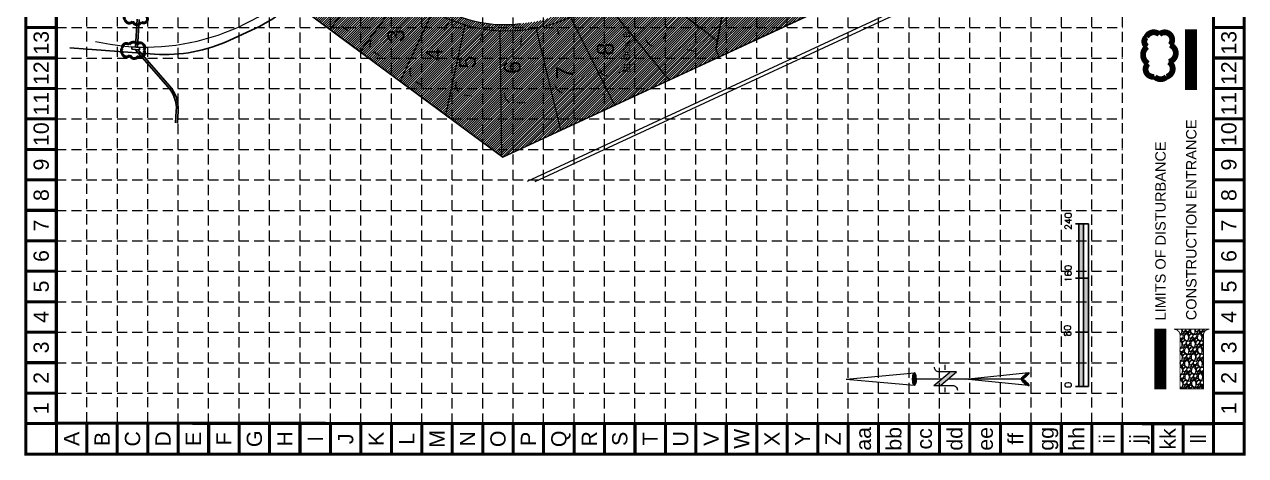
# Model space of a CAD drawing. Header units: feet. Extents: x 5156 to 6960, y 4976 to 7860.
# Drawn here: x 5156 to 6960, y 4976 to 5613 of the extents above; entities that cross this region are included whole.
import ezdxf
from ezdxf.enums import TextEntityAlignment as Align

# ---------------------------------------------------------------- set-up
doc = ezdxf.new("R2010")
doc.units = ezdxf.units.FT
doc.header["$LTSCALE"] = 100
doc.header["$MEASUREMENT"] = 0
for name, pattern in [('ADJP', [0.8, 0.5, -0.1, 0, -0.1, 0, -0.1]), ('DASHED', [0.75, 0.5, -0.25]), ('EASMT', [0.25, 0.15, -0.1]), ('HIDDEN', [0.375, 0.25, -0.125])]:
    doc.linetypes.add(name, pattern=pattern)
for name, color, linetype in [('1 SODDED', 2, 'Continuous'), ('ADJP', 7, 'ADJP'), ('BASE', 7, 'Continuous'), ('BLOCK', 7, 'Continuous'), ('DRAIN-ARROW', 7, 'Continuous'), ('ESMT-REV35LS', 253, 'EASMT'), ('GRID', 10, 'Continuous'), ('INLETS-EX', 5, 'Continuous'), ('LEGEND', 7, 'Continuous'), ('LOT', 7, 'Continuous'), ('LOTN', 7, 'Continuous'), ('NARROW', 7, 'Continuous'), ('PCB-SF', 4, 'Continuous'), ('ROW', 7, 'Continuous'), ('RR_TRCK', 254, 'TRACK25'), ('SD-EX', 5, 'Continuous')]:
    doc.layers.add(name, color=color, linetype=linetype)
doc.styles.add('L120', font='simplex.shx', dxfattribs={"height": 4.8})
doc.styles.add("L200'", font='ARIAL.TTF', dxfattribs={"height": 0.001969})
doc.styles.get("Standard").update_dxf_attribs({"font": 'ARIAL.TTF'})
doc.linetypes.add('TRACK25', pattern='A,0.25,[130,ltypeshp.shx,S=0.1,R=0,X=0,Y=0],0.25', length=0.5)

# ---------------------------------------------------------------- blocks, each defined once
blk = doc.blocks.new('A$C4E971BB6')
h = blk.add_hatch(color=7)
h.paths.add_polyline_path([(14.4, 2.1), (14.4, 82.1), (7.2, 82.1), (7.2, 2.1)])
h.paths.add_polyline_path([(7.2, 82.1), (7.2, 162.1), (0, 162.1), (0, 82.1)])
h.paths.add_polyline_path([(7.2, 242.1), (7.2, 162.1), (14.4, 162.1), (14.4, 242.1)])
at = {"color": 7}
for p, q in [((0, 82.1), (0, 242.1)), ((14.4, 242.1), (0, 242.1)), ((7.2, 2.1), (7.2, 242.1)), ((14.4, 82.1), (14.4, 242.1)), ((14.4, 242.1), (19.2, 242.1)), ((14.4, 162.1), (0, 162.1)), ((14.4, 162.1), (19.2, 162.1)), ((0, 2.1), (0, 82.1)), ((14.4, 82.1), (0, 82.1)), ((14.4, 2.1), (14.4, 82.1)), ((14.4, 82.1), (19.2, 82.1)), ((14.4, 2.1), (0, 2.1)), ((14.4, 2.1), (19.2, 2.1))]:
    blk.add_line(p, q, dxfattribs=at)
at = {"color": 7, "style": 'L120', "text_generation_flag": 4}
for s, p in [('240', (24.9, 233.3)), ('160', (24.9, 155.9)), ('80', (26.1, 75.8)), ('0', (24.9, 0))]:
    blk.add_text(s, height=10, rotation=90, dxfattribs=at).set_placement(p)
blk = doc.blocks.new('A$C2F59061C')
at = {"layer": 'NARROW', "lineweight": 0}
for p, q in [((124.3, 32.9), (124.3, 40)), ((94.3, 19.2), (0.4, 28.7)), ((1, 9.5), (94.5, 19.1)), ((10.6, 19.1), (10.3, 19.1)), ((10.3, 19), (10.6, 19.1)), ((11.7, 19), (119.9, 19)), ((107.4, 29.7), (133.1, 29.7)), ((107.5, 29.6), (130.6, 9.8)), ((140.8, 9.8), (117.2, 29.6)), ((129.8, 19), (172.8, 19)), ((270.2, 19.2), (169.6, 28.2)), ((270.2, 19.2), (169.7, 10.1)), ((172.8, 19), (172.8, 19)), ((140.8, 9.8), (112.9, 9.8)), ((124.3, 0), (124.3, 6.6))]:
    blk.add_line(p, q, dxfattribs=at)
for points in [[(0.1, 28.5), (0, 27.9, 0.066818), (1.1, 26.2, 0.03073), (2.8, 24.3), (4.9, 22.5), (7.3, 20.7, 0.03073), (9.3, 19.5, 0.036692), (10.3, 19.1)], [(0.1, 9.6), (0, 10.1, -0.066818), (1.1, 11.9, -0.03073), (2.8, 13.8), (4.9, 15.6), (7.3, 17.4, -0.03073), (9.3, 18.5, -0.036692), (10.3, 19)], [(11.7, 19), (11.8, 19.6, 0.066818), (10.7, 21.3, 0.03073), (9.2, 22.9), (6.9, 25), (4.4, 26.8, 0.03073), (2.5, 28, 0.066818), (0.6, 28.6), (0.1, 28.5)], [(11.7, 19), (11.8, 18.5, -0.066818), (10.7, 16.8, -0.03073), (9.2, 15.1), (6.9, 13.1), (4.4, 11.2, -0.03073), (2.5, 10.1, -0.066818), (0.6, 9.4), (0.1, 9.6)]]:
    blk.add_lwpolyline(points, format="xyb", dxfattribs=at)
blk.add_lwpolyline([(169.6, 10), (168.6, 10.5, -0.091577), (167.3, 12.7, -0.048306), (166.6, 15.8), (166.4, 19.1), (166.7, 22.9, -0.048306), (167.3, 25.6, -0.091577), (168.6, 27.8), (169.6, 28.2), (170.6, 27.8, -0.091577), (171.9, 25.6, -0.048306), (172.5, 22.9), (172.8, 19.1), (172.5, 15.4, -0.048306), (171.9, 12.7, -0.091577), (170.6, 10.5)], format="xyb", close=True, dxfattribs=at)
for centre, start, end in [((133.1, 36.6), 270, 1.1231), ((112.9, 2.9), 90, 181.1231)]:
    blk.add_arc(centre, 6.88, start, end, dxfattribs=at)
for points in [[(0.5, 27), (1.6, 28.4), (0, 27.9), (0.5, 28.6)], [(1.1, 26.2), (2.5, 28), (0.5, 27), (1.6, 28.4)], [(2, 25.2), (3.5, 27.4), (1.1, 26.2), (2.5, 28)], [(2.7, 24.3), (4.7, 26.6), (2, 25.2), (3.5, 27.4)], [(3.5, 23.7), (6.1, 25.6), (2.7, 24.3), (4.7, 26.6)], [(6.9, 25), (4.5, 22.8), (6.1, 25.6), (3.6, 23.7)], [(8.1, 24), (6, 21.7), (6.9, 25), (4.5, 22.8)], [(9.1, 23), (6.9, 21), (8.1, 24), (6, 21.7)], [(10, 22.2), (7.9, 20.3), (9.1, 23), (6.9, 21)], [(9.4, 15.2), (7.7, 17.6), (10.2, 16.2), (8.8, 18.3)], [(10.7, 21.4), (8.9, 19.8), (10, 22.2), (7.9, 20.3)], [(10.2, 16.2), (8.8, 18.3), (10.9, 17), (9.7, 18.7)], [(11, 20.9), (9.5, 19.5), (10.7, 21.4), (8.9, 19.8)], [(11.5, 20.1), (10.3, 19.1), (11, 20.9), (9.5, 19.5)], [(10.9, 17), (9.7, 18.7), (11.4, 17.7), (10.3, 18.9)], [(11.7, 19.5), (10.6, 19.1), (11.5, 20.1), (10.3, 19.1)], [(11.4, 17.7), (10.3, 18.9), (11.7, 18.3), (10.6, 19.1)], [(11.7, 19), (10.6, 19.1), (11.7, 19.5), (10.6, 19.1)], [(11.8, 18.5), (10.6, 19.1), (11.7, 19), (10.6, 19.1)], [(11.7, 18.3), (10.6, 19.1), (11.8, 18.5), (10.6, 19.1)], [(130.5, 9.8), (107.6, 29.8), (140.9, 9.9), (117.2, 29.8)], [(166.4, 19), (172.5, 22.9), (166.7, 22.5), (171.9, 25.6)], [(166.6, 15.7), (172.7, 19), (166.4, 19), (172.5, 22.9)], [(167.3, 12.7), (172.5, 15.2), (166.6, 15.7), (172.7, 19)], [(166.7, 22.5), (171.9, 25.6), (167.3, 25.6), (170.6, 27.8)], [(167.3, 25.6), (170.6, 27.8), (168.6, 27.8), (169.6, 28.2)], [(1.2, 9.6), (0, 10.1), (2.1, 9.9), (0.6, 11.1)], [(0.6, 9.4), (0.1, 9.6), (1.2, 9.6), (0, 10.1)], [(2.1, 9.9), (0.6, 11.1), (3.2, 10.5), (1.1, 11.9)], [(3.2, 10.5), (1.1, 11.9), (4.2, 11.1), (2.2, 13.1)], [(4.2, 11.1), (2.2, 13.1), (5.1, 11.7), (3.8, 14.6)], [(5.1, 11.8), (3.8, 14.7), (6.5, 12.7), (5.1, 15.7)], [(6.5, 12.7), (5.1, 15.7), (8.2, 14.2), (6.5, 16.7)], [(8.2, 14.2), (6.5, 16.7), (9.4, 15.2), (7.7, 17.6)], [(168.6, 10.5), (171.9, 12.7), (167.3, 12.7), (172.5, 15.2)], [(169.6, 10.1), (170.6, 10.5), (168.6, 10.5), (171.9, 12.7)]]:
    blk.add_solid(points, dxfattribs=at)
at = {"layer": 'NARROW'}
for points in [[(0, 27.9), (0.5, 28.6), (0.1, 28.5)], [(2.3, 13.2), (2.9, 13.8), (3.8, 14.6)]]:
    blk.add_solid(points, dxfattribs=at)
blk = doc.blocks.new('A$C778827BB')
at = {"layer": 'LEGEND', "color": 170, "lineweight": 0, "ltscale": 100, "const_width": 8.53}
blk.add_lwpolyline([(45.1, 27.3, -0.520567), (45.1, 27.3, -0.765195), (35.4, 8, -0.417879), (17.9, 7.9, -0.6649), (14.6, 29.9, -0.744833), (12.5, 54.8, -0.975642), (28.5, 70.3, -0.520567), (47.8, 66.4, -0.520567), (46.5, 52.3, -0.540264), (45.1, 27.3)], format="xyb", close=True, dxfattribs=at)

msp = doc.modelspace()

# ---------------------------------------------------------------- hatches: boundary and pattern name
at = {"layer": '1 SODDED', "linetype": 'Continuous', "lineweight": 0}
h = msp.add_hatch(dxfattribs=at)
h.set_pattern_fill('ANSI31', color=256, scale=20, style=0)
edge = h.paths.add_edge_path()
edge.add_line((5554.1, 5644.8), (5546.8, 5651.1))
edge.add_line((5546.8, 5651.1), (5563.6, 5667.6))
edge.add_line((5563.6, 5667.6), (5579.8, 5687.7))
edge.add_line((5579.8, 5687.7), (5600, 5715.2))
edge.add_line((5600, 5715.2), (5609.1, 5727.6))
edge.add_arc((5625.4, 5715.6), 20.2, 47.1644, 143.5829, ccw=False)
edge.add_line((5639.2, 5730.4), (5734.5, 5660.1))
edge.add_line((5734.5, 5660.1), (5737.9, 5657.5))
edge.add_line((5737.9, 5657.5), (5747, 5651))
edge.add_line((5747, 5651), (5753.4, 5646.7))
edge.add_line((5753.4, 5646.7), (5761.6, 5641.8))
edge.add_line((5761.6, 5641.8), (5772.7, 5635.8))
edge.add_line((5772.7, 5635.8), (5784.1, 5630.5))
edge.add_arc((5865.4, 5805.7), 193.2, 245.1189, 276.7068)
edge.add_arc((5947.3, 5109.4), 508, 95.267, 96.7068, ccw=False)
edge.add_arc((5890.3, 5727.5), 112.7, 275.267, 288.5609)
edge.add_arc((6201.9, 4799.3), 866.3, 107.2166, 108.5609, ccw=False)
edge.add_arc((5897.2, 5782.7), 163.1, 287.2166, 316.4183)
edge.add_arc((4098, 7494.9), 2646.8, 316.4183, 317.0879)
edge.add_arc((5950.6, 5772.7), 117.4, 317.0879, 334.2848)
edge.add_arc((6267.4, 5620.1), 234.3, 150.0915, 154.2848, ccw=False)
edge.add_arc((5976.6, 5787.4), 101.2, 330.0915, 346.8376)
edge.add_arc((6828.6, 5588.1), 773.7, 164.9049, 166.8376, ccw=False)
edge.add_arc((6100, 5784.7), 19.1, 67.8504, 164.9049, ccw=False)
edge.add_line((6107.2, 5802.4), (6217.9, 5780.3))
edge.add_line((6217.9, 5780.3), (6242.8, 5775.5))
edge.add_arc((6267.8, 5904.3), 131.2, 259.0356, 270.9879)
edge.add_arc((6261.7, 6258.1), 485.1, 270.9879, 275.0901)
edge.add_arc((6291.8, 5920), 145.6, 275.0901, 292.7276)
edge.add_arc((5304.5, 8277), 2701.1, 292.7276, 296.5041)
edge.add_arc((6613.5, 5651.9), 232.3, 110.3736, 116.5041, ccw=False)
edge.add_arc((6538, 5855.4), 15.3, 63.8973, 110.3736, ccw=False)
edge.add_line((6544.7, 5869.1), (6549.2, 5868.5))
edge.add_arc((6554.5, 5902.9), 34.8, 261.11, 301.6557)
edge.add_line((6572.8, 5873.3), (6632.1, 5773.4))
edge.add_line((6632.1, 5773.4), (5862.9, 5416.6))
edge.add_line((5862.9, 5416.6), (5554.1, 5644.8))
at = {"layer": 'LEGEND', "lineweight": 0, "extrusion": (0, 0, -1)}
h = msp.add_hatch(dxfattribs=at)
h.set_pattern_fill('GRAVEL', color=4, scale=15.402895, angle=-43.9343, style=0)
h.set_pattern_definition([(265.921455, (-15283.7684, -14302.1722), (-12.900125177, -166.428670097), [1.8650195, -184.637265]), (308.9645552, (-15283.9011, -14304.0325), (-105.437045393, 129.41386024), [3.200432, -316.842676]), (1.423855, (-15281.8885, -14306.5209), (-205.99590023, -5.97209299), [2.256666, -223.410197]), (226.660555, (-15280.6331, -14312.8189), (190.041060004, 202.349456587), [2.9144465, -288.530147]), (201.100555, (-15282.6334, -14314.93856), (167.887298057, 65.504946085), [2.8578455, -282.92709]), (136.660555, (-15285.2996, -14315.9674), (202.349456587, -190.041060004), [2.9144465, -288.530147]), (96.2400552, (-15287.4193, -14313.96716), (25.208735966, -225.961818466), [3.854206, -381.566128]), (61.6789552, (-15287.8382, -14310.1358), (152.296854246, 281.484020846), [3.638768, -360.238121]), (12.504655, (-15286.1119, -14306.9326), (206.725214444, 45.174374094), [2.924317, -289.507669]), (318.697855, (-15283.257, -14306.2994), (-115.784481265, 100.194404364), [3.338559, -163.589324]), (271.5368552, (-15280.74892, -14308.50295), (5.607425713, -225.597193708), [4.317481, -427.430919]), (355.120155, (-15290.2551, -14303.0319), (127.22608923, -12.17086816), [1.473609, -145.8879]), (322.465055, (-15288.7868, -14303.1573), (-145.00423904, 110.541828466), [2.803532, -277.550312]), (268.934255, (-15286.564, -14304.865), (-9.9829703, -9.6183293), [1.960464, -17.644214]), (290.735655, (-15284.6924, -14304.41), (-28.12568124, 69.15149895), [1.055748, -104.51871]), (202.132855, (-15284.3186, -14305.3973), (39.56722994, 18.8720152), [1.493044, -73.159375]), (102.970455, (-15285.7017, -14305.9598), (-8.88900062, 49.18555853), [2.424972, -78.407217]), (332.369155, (-15286.246, -14303.5967), (-29.2196081, 10.3476279), [1.753495, -42.083918]), (117.544755, (-15278.74, -14311.1874), (-66.234455288, 128.6846033), [2.456454, -243.189543]), (63.588055, (-15279.876, -14309.0094), (-71.33940157, -145.733431548), [2.060829, -204.021624]), (200.735655, (-15284.2494, -14301.673), (69.15149895, 28.12568124), [2.111483, -103.462975]), (150.323755, (-15286.2241, -14302.4206), (126.132113254, -70.974785663), [2.456454, -243.189543]), (154.490255, (-15284.9295, -14317.1508), (68.05754384, -30.67824056), [2.368842, -116.073316]), (199.159155, (-15287.0674, -14316.1306), (157.904230385, 55.88686406), [1.98482, -196.497487]), (67.132855, (-15294.3285, -14311.1915), (30.6781682, 68.05757671), [2.111483, -103.462975]), (116.580255, (-15293.508, -14309.246), (85.106447354, -168.251846823), [2.3238025, -230.055819]), (64.490255, (-15289.6155, -14316.0832), (-30.67824056, -68.05754384), [1.184421, -117.257737]), (32.624355, (-15293.7514, -14311.7905), (49.55018006, 28.49036887), [0.706854, -69.9788355]), (327.970455, (-15293.156, -14311.4094), (-38.83793205, 20.3305996), [2.8578455, -54.299133]), (307.925255, (-15290.7333, -14312.9251), (-86.20030029, 109.447989796), [2.648451, -262.196256]), (190.244155, (-15286.6, -14306.8255), (29.58426924, 9.2536678), [1.999293, -47.983039]), (140.7770552, (-15288.56756, -14307.181), (-183.477555561, 150.473707423), [3.490521, -345.560976]), (72.988855, (-15291.2716, -14304.9738), (-31.4074691, -107.26015717), [1.427238, -141.2970205]), (43.934255, (-15290.854, -14303.609), (19.601294, -0.364641), [0.831756, -13.030849]), (13.677855, (-15290.2414, -14312.8362), (-108.35405136, -27.39648984), [1.925849, -190.6596245]), (85.921455, (-15288.3702, -14312.3808), (12.900125177, 166.428670097), [3.730039, -182.772245]), (133.934255, (-15288.105, -14308.66), (0.364641, 19.601294), [3.6042775, -10.258328]), (168.629455, (-15290.6056, -14306.06466), (166.06406463, -32.501248224), [2.191872, -216.995165]), (239.879655, (-15292.7545, -14305.6325), (-30.31354503, -48.45627262), [2.018423, -98.902871]), (286.2882552, (-15293.7674, -14307.3784), (82.918410076, -285.859673273), [3.286339, -325.348064]), (318.5081552, (-15292.84565, -14310.53284), (135.021162787, -120.16030356), [3.476728, -344.195662])])
edge = h.paths.add_edge_path()
edge.add_line((-6906.8, 5162.5), (-6854.8, 5162.5))
edge.add_arc((-6854.8, 5153.9), 8.67, 90, 179.9609)
edge.add_line((-6863.5, 5153.9), (-6863.5, 5074.5))
edge.add_line((-6863.5, 5074.5), (-6898.2, 5074.5))
edge.add_line((-6898.2, 5074.5), (-6898.1, 5153.9))
edge.add_arc((-6906.8, 5153.9), 8.67, 359.9609, 450)

# ---------------------------------------------------------------- linework, layer by layer
at = {"layer": '1 SODDED', "linetype": 'Continuous', "lineweight": 0}
msp.add_lwpolyline([(6632.1, 5773.4), (5862.9, 5416.6), (5554.1, 5644.8)], dxfattribs=at)
msp.add_lwpolyline([(5784.1, 5630.5, 0.138708), (5887.9, 5613.9, -0.006282)], format="xyb", dxfattribs=at)
at = {"layer": 'ADJP', "color": 7, "linetype": 'Continuous', "flags": 128}
for points in [[(5496.7, 5606.8, 0.12167), (5582.7, 5675.9)], [(5348.3, 5568.7, 0.125014), (5459.6, 5589.6)]]:
    msp.add_lwpolyline(points, format="xyb", dxfattribs=at)
for points in [[(5459.6, 5589.6), (5496.7, 5606.8)], [(5348.3, 5568.6), (5223.1, 5578.2)]]:
    msp.add_lwpolyline(points, dxfattribs=at)
at = {"layer": 'BASE', "lineweight": 0, "extrusion": (0, 0, -1), "const_width": 4.5}
for points in [[(-6958.1, 4978.2), (-6958.1, 7858.2), (-5158.1, 7858.2), (-5158.1, 4978.2)], [(-6913.1, 5023.1), (-6913.2, 7813.4), (-5203.1, 7813.3), (-5203, 5023.7)]]:
    msp.add_lwpolyline(points, close=True, dxfattribs=at)
for points in [[(-5203.1, 5608.2), (-5158.1, 5608.2)], [(-6958.1, 5608.2), (-6913.1, 5608.2)], [(-5203.1, 5563.2), (-5158.1, 5563.2)], [(-6958.1, 5563.2), (-6913.1, 5563.2)], [(-5203.1, 5518.2), (-5158.1, 5518.2)], [(-6958.1, 5518.2), (-6913.1, 5518.2)], [(-5203.1, 5473.2), (-5158.1, 5473.2)], [(-6958.1, 5473.2), (-6913.1, 5473.2)], [(-5203.1, 5428.2), (-5158.1, 5428.2)], [(-6958.1, 5428.2), (-6913.1, 5428.2)], [(-5203.1, 5383.2), (-5158.1, 5383.2)], [(-6958.1, 5383.2), (-6913.1, 5383.2)], [(-5203.1, 5338.2), (-5158.1, 5338.2)], [(-6958.1, 5338.2), (-6913.1, 5338.2)], [(-5203.1, 5293.2), (-5158.1, 5293.2)], [(-6958.1, 5293.2), (-6913.1, 5293.2)], [(-5203.1, 5248.2), (-5158.1, 5248.2)], [(-6958.1, 5248.2), (-6913.1, 5248.2)], [(-5203.1, 5203.2), (-5158.1, 5203.2)], [(-6958.1, 5203.2), (-6913.1, 5203.2)], [(-5203.1, 5158.2), (-5158.1, 5158.2)], [(-6958.1, 5158.2), (-6913.1, 5158.2)], [(-5203.1, 5113.2), (-5158.1, 5113.2)], [(-6958.1, 5113.2), (-6913.1, 5113.2)], [(-5203.1, 5068.2), (-5158.1, 5068.2)], [(-6958.1, 5068.2), (-6913.1, 5068.2)], [(-5203.1, 5023.2), (-5158.1, 5023.2)], [(-5203.1, 5023.2), (-5203.1, 4978.2)], [(-5248.1, 5023.2), (-5248.1, 4978.2)], [(-5293.1, 5023.2), (-5293.1, 4978.2)], [(-5338.1, 5023.2), (-5338.1, 4978.2)], [(-5383.1, 5023.2), (-5383.1, 4978.2)], [(-5428.1, 5023.2), (-5428.1, 4978.2)], [(-5473.1, 5023.2), (-5473.1, 4978.2)], [(-5518.1, 5023.2), (-5518.1, 4978.2)], [(-5563.1, 5023.2), (-5563.1, 4978.2)], [(-5608.1, 5023.2), (-5608.1, 4978.2)], [(-5653.1, 5023.2), (-5608.1, 5023.2)], [(-5653.1, 5023.2), (-5653.1, 4978.2)], [(-5698.1, 5023.2), (-5698.1, 4978.2)], [(-5743.1, 5023.2), (-5743.1, 4978.2)], [(-5788.1, 5023.2), (-5788.1, 4978.2)], [(-5833.1, 5023.2), (-5833.1, 4978.2)], [(-5878.1, 5023.2), (-5878.1, 4978.2)], [(-5923.1, 5023.2), (-5923.1, 4978.2)], [(-5968.1, 5023.2), (-5968.1, 4978.2)], [(-6013.1, 5023.2), (-6013.1, 4978.2)], [(-6058.1, 5023.2), (-6058.1, 4978.2)], [(-6103.1, 5023.2), (-6103.1, 4978.2)], [(-6148.1, 5023.2), (-6148.1, 4978.2)], [(-6193.1, 5023.2), (-6193.1, 4978.2)], [(-6238.1, 5023.2), (-6238.1, 4978.2)], [(-6283.1, 5023.2), (-6283.1, 4978.2)], [(-6328.1, 5023.2), (-6328.1, 4978.2)], [(-6373.1, 5023.2), (-6373.1, 4978.2)], [(-6418.1, 5023.2), (-6418.1, 4978.2)], [(-6463.1, 5023.2), (-6463.1, 4978.2)], [(-6508.1, 5023.2), (-6508.1, 4978.2)], [(-6553.1, 5023.2), (-6553.1, 4978.2)], [(-6598.1, 5023.2), (-6598.1, 4978.2)], [(-6643.1, 5023.2), (-6643.1, 4978.2)], [(-6688.1, 5023.2), (-6688.1, 4978.2)], [(-6733.1, 5023.2), (-6733.1, 4978.2)], [(-6778.1, 5023.2), (-6778.1, 4978.2)], [(-6823.1, 5023.2), (-6823.1, 4978.2)], [(-6868.1, 5023.2), (-6868.1, 4978.2)], [(-6913.1, 5023.2), (-6913.1, 4978.2)], [(-6958.1, 5023.2), (-6913.1, 5023.2)]]:
    msp.add_lwpolyline(points, dxfattribs=at)
at = {"layer": 'DRAIN-ARROW', "lineweight": 0, "flags": 128}
for points in [[(5783.9, 5616.5, 0, 1.67, 0), (5779.7, 5610.7, 1.67, 1.67, 0)], [(5942.1, 5611.7, 0, 1.67, 0), (5943.5, 5604.8, 1.67, 1.67, 0)], [(5835, 5603, 0, 1.67, 0), (5832, 5596.6, 1.67, 1.67, 0)], [(5890.6, 5597.8, 0, 1.67, 0), (5889.8, 5590.7, 1.67, 1.67, 0)]]:
    msp.add_lwpolyline(points, format="xyseb", dxfattribs=at)
at = {"layer": 'DRAIN-ARROW', "lineweight": 0, "elevation": 0.9, "flags": 128}
for points in [[(5631.2, 5605.3), (5624.7, 5609.2)], [(6105.6, 5596.2), (6099.9, 5591.3)], [(5678.6, 5567.9), (5672.1, 5571.8)], [(6142.8, 5573.9), (6135.3, 5575.3)], [(6040.8, 5544.3), (6034.2, 5540.6)], [(5739.7, 5524.7), (5733.1, 5528.6)], [(5813.2, 5507.3), (5805.7, 5508.1)], [(5969.6, 5517.2), (5962.4, 5514.7)], [(5892.3, 5496.9), (5884.7, 5496.6)]]:
    msp.add_lwpolyline(points, dxfattribs=at)
for points, format in [([(5637.3, 5601.7, 0, 1.67, 0), (5631.2, 5605.3, 1.67, 1.67, 0)], "xyseb"), ([(5673.3, 5595.8, 0, 1.67, 0), (5668.5, 5590.6, 1.67, 1.67, 0)], "xyseb"), ([(6073, 5594.5, 0, 1.67, 0), (6075.2, 5587.7, 1.67, 1.67, 0)], "xyseb"), ([(6111, 5600.9, 0, 1.67, 0), (6105.6, 5596.2, 1.67, 1.67, 0)], "xyseb"), ([(5668.9, 5591.3, 0.157997), (5666.1, 5579.3)], "xyb"), ([(6074.8, 5588.5, 0.267816), (6085, 5581)], "xyb"), ([(5684.7, 5564.3, 0, 1.67, 0), (5678.6, 5567.9, 1.67, 1.67, 0)], "xyseb"), ([(6149.8, 5572.6, 0, 1.67, 0), (6142.8, 5573.9, 1.67, 1.67, 0)], "xyseb"), ([(5726.4, 5548.3, 0.267816), (5727.3, 5535.7)], "xyb"), ([(5729.9, 5553.6, 0, 1.67, 0), (5726.1, 5547.5, 1.67, 1.67, 0)], "xyseb"), ([(6004.4, 5550.4, 0, 1.67, 0), (6006.6, 5543.6, 1.67, 1.67, 0)], "xyseb"), ([(6006.1, 5544.4, 0.267816), (6016.3, 5536.9)], "xyb"), ([(6047, 5547.8, 0, 1.67, 0), (6040.8, 5544.3, 1.67, 1.67, 0)], "xyseb"), ([(5745.8, 5521.1, 0, 1.67, 0), (5739.7, 5524.7, 1.67, 1.67, 0)], "xyseb"), ([(5795.4, 5531.3, 0, 1.67, 0), (5793.3, 5524.5, 1.67, 1.67, 0)], "xyseb"), ([(5793.3, 5525.4, 0.267816), (5797.3, 5513.4)], "xyb"), ([(5939.1, 5525.9, 0, 1.67, 0), (5941.3, 5519.2, 1.67, 1.67, 0)], "xyseb"), ([(5820.3, 5506.5, 0, 1.67, 0), (5813.2, 5507.3, 1.67, 1.67, 0)], "xyseb"), ([(5865.6, 5514, 0, 1.67, 0), (5865.7, 5506.9, 1.67, 1.67, 0)], "xyseb"), ([(5865.5, 5507.7, 0.267816), (5873.1, 5497.6)], "xyb"), ([(5940.8, 5519.9, 0.267816), (5951, 5512.4)], "xyb"), ([(5976.3, 5519.5, 0, 1.67, 0), (5969.6, 5517.2, 1.67, 1.67, 0)], "xyseb"), ([(5899.4, 5497.2, 0, 1.67, 0), (5892.3, 5496.9, 1.67, 1.67, 0)], "xyseb")]:
    msp.add_lwpolyline(points, format=format, dxfattribs=at)
at = {"layer": 'DRAIN-ARROW', "lineweight": 0, "flags": 128}
for points in [[(5779.7, 5610.7), (5775.1, 5604.7)], [(5832, 5596.6), (5828.8, 5589.8)], [(5943.5, 5604.8), (5945, 5597.3)], [(5889.8, 5590.7), (5889, 5583.2)]]:
    msp.add_lwpolyline(points, dxfattribs=at)
at = {"layer": 'ESMT-REV35LS', "linetype": 'ByBlock', "lineweight": 0, "flags": 128}
msp.add_lwpolyline([(6177.8, 5574.9), (6177.8, 5574.9), (6213.2, 5771.7)], dxfattribs=at)
at = {"layer": 'GRID', "color": 253, "linetype": 'HIDDEN', "lineweight": 0, "ltscale": 0.6, "extrusion": (0, 0, -1)}
for p, q in [((5248.3, 5024.9), (5248.3, 7814.9)), ((5293.3, 5024.9), (5293.3, 7814.9)), ((5338.3, 5024.9), (5338.3, 7814.9)), ((6598.3, 5024.3), (6598.3, 7814.3)), ((6643.3, 5024.3), (6643.3, 7814.3)), ((6688.3, 5024.3), (6688.3, 7814.3)), ((6733.3, 5024.3), (6733.3, 7814.3)), ((6778.3, 5024.3), (6778.3, 7814.3)), ((5383.1, 5023.2), (5383.1, 7813.2)), ((5428.1, 5023.2), (5428.1, 7813.2)), ((5473.1, 5023.2), (5473.1, 7813.2)), ((5518.1, 5023.2), (5518.1, 7813.2)), ((5563.1, 5023.2), (5563.1, 7813.2)), ((5608.1, 5023.2), (5608.1, 7813.2)), ((5653.1, 5023.2), (5653.1, 7813.2)), ((5698.1, 5023.2), (5698.1, 7813.2)), ((5743.1, 5023.2), (5743.1, 7813.2)), ((5788.1, 5023.2), (5788.1, 7813.2)), ((5833.1, 5023.2), (5833.1, 7813.2)), ((5878.1, 5023.2), (5878.1, 7813.2)), ((5923.1, 5023.2), (5923.1, 7813.2)), ((5968.1, 5023.2), (5968.1, 7813.2)), ((6013.1, 5023.2), (6013.1, 7813.2)), ((6058.1, 5023.2), (6058.1, 7813.2)), ((6103.1, 5023.2), (6103.1, 7813.2)), ((6148.1, 5023.2), (6148.1, 7813.2)), ((6193.1, 5023.2), (6193.1, 7813.2)), ((6238.1, 5023.2), (6238.1, 7813.2)), ((6283.1, 5023.2), (6283.1, 7813.2)), ((6328.1, 5023.2), (6328.1, 7813.2)), ((6373.1, 5023.2), (6373.1, 7813.2)), ((6418.1, 5023.2), (6418.1, 7813.2)), ((6463.1, 5023.2), (6463.1, 7813.2)), ((6508.1, 5023.2), (6508.1, 7813.2)), ((6553.1, 5023.2), (6553.1, 7813.2)), ((5203.1, 5608.2), (6778.3, 5608.2)), ((5202.7, 5563.1), (6778.3, 5563.1)), ((5202.7, 5518.1), (6778.3, 5518.1)), ((5202.7, 5473.1), (6778.3, 5473.1)), ((5202.7, 5428.1), (6778.3, 5428.1)), ((5202.7, 5383.1), (6778.3, 5383.1)), ((5202.7, 5338.1), (6778.3, 5338.1)), ((5202.7, 5293.1), (6778.3, 5293.1)), ((5202.7, 5248.1), (6778.3, 5248.1)), ((5202.7, 5203.1), (6778.3, 5203.1)), ((5202.7, 5158.1), (6778.3, 5158.1)), ((5202.7, 5113.1), (6778.3, 5113.1)), ((5202.7, 5068.1), (6778.3, 5068.1))]:
    msp.add_line(p, q, dxfattribs=at)
at = {"layer": 'INLETS-EX', "extrusion": (0, 0, -1), "flags": 128}
for points in [[(-5314.6, 5576), (-5314.8, 5579.5)], [(-5325.8, 5575.4), (-5314.6, 5576)], [(-5326, 5578.9), (-5314.8, 5579.5)], [(-5325.8, 5575.4), (-5326, 5578.9)]]:
    msp.add_lwpolyline(points, dxfattribs=at)
at = {"layer": 'LEGEND', "color": 170, "lineweight": 0, "ltscale": 100, "extrusion": (0, 0, -1), "const_width": 8.53}
msp.add_lwpolyline([(-6816.3, 5554.9, -0.520567), (-6816.3, 5554.9, -0.765195), (-6826, 5535.6, -0.417879), (-6843.5, 5535.4, -0.6649), (-6846.9, 5557.5, -0.744833), (-6849, 5582.4, -0.975642), (-6833, 5597.9, -0.520567), (-6813.7, 5594, -0.520567), (-6815, 5579.9, -0.540264), (-6816.3, 5554.9)], format="xyb", close=True, dxfattribs=at)
at = {"layer": 'LEGEND', "color": 200, "lineweight": 0, "extrusion": (0, 0, -1), "const_width": 17.8}
msp.add_lwpolyline([(-6879.9, 5516), (-6879.9, 5605.4)], dxfattribs=at)
at = {"layer": 'LEGEND', "color": 1, "linetype": 'DASHED', "lineweight": 0, "ltscale": 0.5, "extrusion": (0, 0, -1), "const_width": 17.8}
msp.add_lwpolyline([(-6834.3, 5073.8), (-6834.3, 5163.2)], dxfattribs=at)
at = {"layer": 'LEGEND', "color": 4, "lineweight": 0, "extrusion": (0, 0, -1), "const_width": 1.39}
msp.add_lwpolyline([(-6906.8, 5162.5), (-6854.8, 5162.5, 0.414014), (-6863.5, 5153.9), (-6863.5, 5074.5), (-6898.2, 5074.5), (-6898.1, 5153.9, 0.414413)], format="xyb", close=True, dxfattribs=at)
at = {"layer": 'LOT', "lineweight": 0, "flags": 128}
for points in [[(5862.9, 5416.6), (6764.6, 5834.9)], [(6213.2, 5771.7), (6177.8, 5574.9)], [(5607.6, 5605.2), (5673, 5693.7)], [(6180.1, 5587.8), (6047.1, 5690.6)], [(5651.8, 5572.5), (5717.2, 5661)], [(6108.8, 5530.7), (6009, 5652.1)], [(5554.1, 5644.8), (5862.9, 5416.6)], [(5711.3, 5528.6), (5759.6, 5632)], [(5778.6, 5478.9), (5807.3, 5612.1)], [(6028.2, 5493.3), (5962.9, 5623.9)], [(5861.4, 5417.7), (5859, 5603.7)], [(5948.6, 5456.4), (5911.9, 5607.5)], [(6177.8, 5574.9), (6182.5, 5564.9)]]:
    msp.add_lwpolyline(points, dxfattribs=at)
at = {"layer": 'PCB-SF', "color": 7, "lineweight": 0}
msp.add_arc((5334.9, 5911.2), 331.9, 257.1181, 316.8842, dxfattribs=at)
at = {"layer": 'ROW', "lineweight": 0, "flags": 128}
msp.add_lwpolyline([(5735.5, 5647.5, 0.549932), (6089.9, 5784.6)], format="xyb", dxfattribs=at)
at = {"layer": 'RR_TRCK', "lineweight": 0, "flags": 128}
for points in [[(6762.8, 5781.8), (5898.8, 5380.6)], [(5910.4, 5380.6), (6764.8, 5777.3)]]:
    msp.add_lwpolyline(points, dxfattribs=at)
at = {"layer": 'SD-EX', "extrusion": (0, 0, -1)}
for p, q in [((5320, 5579.3), (5322.6, 5620.4)), ((5322.8, 5579.1), (5325.4, 5620.2))]:
    msp.add_line(p, q, dxfattribs=at)
for points in [[(-5319.4, 5575.8), (-5368.3, 5520.3, 0.198912), (-5380.3, 5485), (-5379.2, 5467.2)], [(-5323.3, 5575.6), (-5370.3, 5522.1, 0.198912), (-5383, 5484.9), (-5381.9, 5467)]]:
    msp.add_lwpolyline(points, format="xyb", dxfattribs=at)

# ---------------------------------------------------------------- block references
at = {"layer": 'GRID', "linetype": 'Continuous', "extrusion": (0, 0, -1), "xscale": 0.5, "yscale": 0.5, "zscale": 0.5, "rotation": 90}
for p in [(-5301, 5610.2), (-5296.9, 5560.3)]:
    msp.add_blockref('A$C778827BB', p, dxfattribs=at)
at = {"layer": 'GRID', "linetype": 'Continuous', "extrusion": (0, 0, -1)}
msp.add_blockref('A$C2F59061C', (-6640.5, 5069.8), dxfattribs=at)
at = {"layer": 'LEGEND', "linetype": 'Continuous', "extrusion": (0, 0, -1)}
msp.add_blockref('A$C4E971BB6', (-6728.2, 5076), dxfattribs=at)

# ---------------------------------------------------------------- texts
at = {"layer": 'BASE', "lineweight": 0, "extrusion": (0, 0, -1), "text_generation_flag": 4}
for s, p in [('13', (-5180.6, 5585.7)), ('13', (-6935.6, 5585.7)), ('12', (-5180.6, 5540.7)), ('12', (-6935.6, 5540.7)), ('11', (-5180.6, 5495.7)), ('11', (-6935.6, 5495.7)), ('10', (-5180.6, 5450.7)), ('10', (-6935.6, 5450.7)), ('9', (-5180.6, 5405.7)), ('9', (-6935.6, 5405.7)), ('8', (-5180.6, 5360.7)), ('8', (-6935.6, 5360.7)), ('7', (-5180.6, 5315.7)), ('7', (-6935.6, 5315.7)), ('6', (-5180.6, 5270.7)), ('6', (-6935.6, 5270.7)), ('5', (-5180.6, 5225.7)), ('5', (-6935.6, 5225.7)), ('4', (-5180.6, 5180.7)), ('4', (-6935.6, 5180.7)), ('3', (-5180.6, 5135.7)), ('3', (-6935.6, 5135.7)), ('2', (-5180.6, 5090.7)), ('2', (-6935.6, 5090.7)), ('1', (-5180.6, 5045.7)), ('1', (-6935.6, 5045.7)), ('aa', (-6395.6, 5000.7)), ('bb', (-6440.6, 5000.7)), ('ee', (-6575.6, 5000.7)), ('A', (-5225.6, 5000.7)), ('B', (-5270.6, 5000.7)), ('C', (-5315.6, 5000.7)), ('D', (-5360.6, 5000.7)), ('E', (-5405.6, 5000.7)), ('F', (-5450.6, 5000.7)), ('G', (-5495.6, 5000.7)), ('H', (-5540.6, 5000.7)), ('I', (-5585.6, 5000.7)), ('J', (-5630.6, 5000.7)), ('K', (-5675.6, 5000.7)), ('L', (-5720.6, 5000.7)), ('M', (-5765.6, 5000.7)), ('N', (-5810.6, 5000.7)), ('O', (-5855.6, 5000.7)), ('P', (-5900.6, 5000.7)), ('Q', (-5945.6, 5000.7)), ('R', (-5990.6, 5000.7)), ('S', (-6035.6, 5000.7)), ('T', (-6080.6, 5000.7)), ('U', (-6125.6, 5000.7)), ('V', (-6170.6, 5000.7)), ('W', (-6215.6, 5000.7)), ('X', (-6260.6, 5000.7)), ('Y', (-6305.6, 5000.7)), ('Z', (-6350.6, 5000.7)), ('cc', (-6485.6, 5000.7)), ('dd', (-6530.6, 5000.7)), ('ff', (-6620.6, 5000.7)), ('gg', (-6665.6, 5000.7)), ('hh', (-6710.6, 5000.7)), ('ii', (-6755.6, 5000.7)), ('jj', (-6800.6, 5000.7)), ('kk', (-6845.6, 5000.7)), ('ll', (-6890.6, 5000.7))]:
    msp.add_text(s, height=22.5, rotation=90, dxfattribs=at).set_placement(p, align=Align.MIDDLE_CENTER)
at = {"layer": 'BLOCK', "lineweight": 0, "insert": (6046.1, 5572.3), "char_height": 10, "width": 67.131, "attachment_point": 5, "rotation": 90}
msp.add_mtext('BLOCK B', dxfattribs=at)
at = {"layer": 'LEGEND', "lineweight": 0, "extrusion": (0, 0, -1), "style": "L200'", "text_generation_flag": 4}
for s, p in [('CONSTRUCTION ENTRANCE', (-6887.8, 5175.9)), ('LIMITS OF DISTURBANCE', (-6842.3, 5175.6))]:
    msp.add_text(s, height=15.345, rotation=90, dxfattribs=at).set_placement(p)
at = {"layer": 'LOTN', "lineweight": 0}
for s, p in [('3', (5717.2, 5586.2)), ('4', (5773.8, 5558.7)), ('8', (6026.9, 5566.6)), ('5', (5822.8, 5547.3)), ('6', (5889.1, 5539.6)), ('7', (5966.6, 5531.9))]:
    msp.add_text(s, height=25, rotation=90, dxfattribs=at).set_placement(p)

doc.saveas('drawing.dxf')
